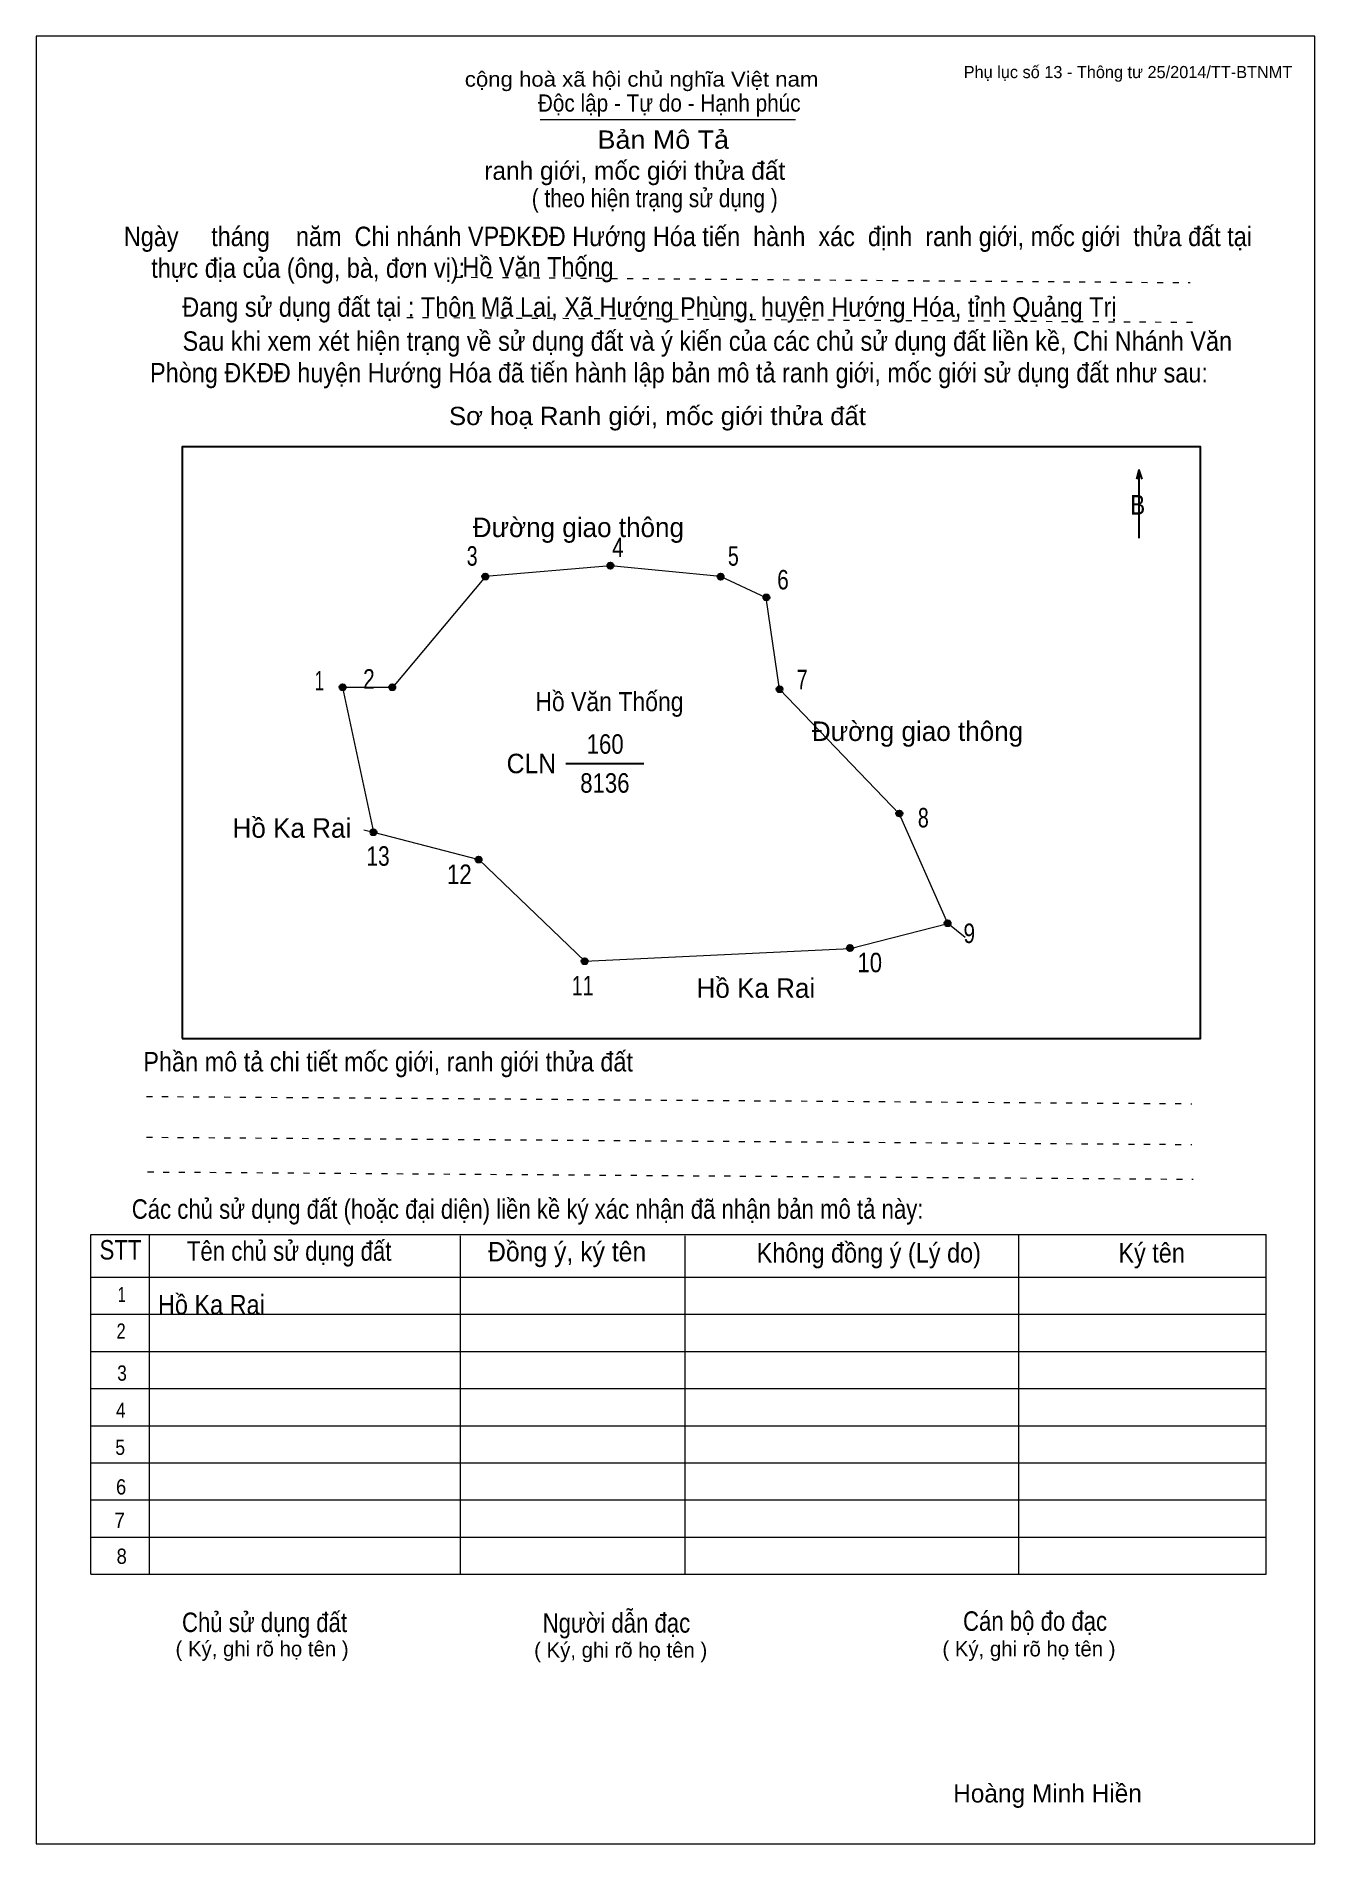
# Model space of a CAD drawing. Header units: centimetres. Extents: x 0 to 21, y 0 to 29.7.
import ezdxf
from ezdxf.enums import TextEntityAlignment as Align

# ---------------------------------------------------------------- set-up
doc = ezdxf.new("R2010")
doc.units = ezdxf.units.CM
doc.header["$LTSCALE"] = 0.13
doc.linetypes.add('DOTTED', pattern=[1.5, 0.3, -1.2])
for name, color, linetype, lineweight in [('1', 7, 'Continuous', 13), ('32', 7, 'Continuous', 25), ('33', 7, 'Continuous', 25), ('6', 7, 'Continuous', 13), ('62', 7, 'Continuous', 13)]:
    doc.layers.add(name, color=color, linetype=linetype, lineweight=lineweight)
for name, color, linetype in [('2', 7, 'Continuous'), ('34', 7, 'Continuous'), ('63', 7, 'Continuous')]:
    doc.layers.add(name, color=color, linetype=linetype)

msp = doc.modelspace()

# ---------------------------------------------------------------- hatches: boundary and pattern name
at = {"layer": '32'}
for points in [[(7.4249, 20.8203, 1), (7.3249, 20.8203, 1)], [(9.4814, 21.0004, 1), (9.3814, 21.0004, 1)], [(11.291, 20.8195, 1), (11.191, 20.8195, 1)], [(12.0426, 20.4782, 1), (11.9426, 20.4782, 1)], [(5.0815, 19.0027, 1), (4.9815, 19.0027, 1)], [(5.8977, 19.0027, 1), (5.7977, 19.0027, 1)], [(12.2583, 18.9692, 1), (12.1583, 18.9692, 1)], [(14.2262, 16.928, 1), (14.1262, 16.928, 1)], [(5.5898, 16.6201, 1), (5.4898, 16.6201, 1)], [(7.3159, 16.1706, 1), (7.2159, 16.1706, 1)], [(15.0185, 15.1249, 1), (14.9185, 15.1249, 1)], [(13.4158, 14.7182, 1), (13.3158, 14.7182, 1)], [(9.0588, 14.5004, 1), (8.9588, 14.5004, 1)]]:
    msp.add_hatch(color=256, dxfattribs=at).paths.add_polyline_path(points)

# ---------------------------------------------------------------- linework, layer by layer
at = {"layer": '1'}
msp.add_lwpolyline([(21, 0), (21, 29.7), (0, 29.7), (0, 0)], close=True, dxfattribs=at)
at = {"layer": '32'}
for centre in [(7.3749, 20.8203), (9.4314, 21.0004), (11.241, 20.8195), (11.9926, 20.4782), (5.0315, 19.0027), (5.8477, 19.0027), (12.2083, 18.9692), (14.1762, 16.928), (5.5398, 16.6201), (7.2659, 16.1706), (14.9685, 15.1249), (13.3658, 14.7182), (9.0088, 14.5004)]:
    msp.add_circle(centre, 0.05, dxfattribs=at)
at = {"layer": '33'}
msp.add_line((8.7, 17.75), (9.98, 17.75), dxfattribs=at)
at = {"layer": '6'}
for p, q in [((5.38, 16.66), (5.54, 16.62)), ((15.26, 14.89), (14.97, 15.12))]:
    msp.add_line(p, q, dxfattribs=at)
for points in [[(14.97, 15.12), (14.18, 16.92), (12.21, 18.97), (11.99, 20.47), (11.24, 20.82), (9.43, 21), (7.38, 20.82), (5.85, 19), (5.03, 19), (5.54, 16.62)], [(5.54, 16.62), (7.27, 16.17), (9.01, 14.5), (13.37, 14.71), (14.97, 15.12)]]:
    msp.add_lwpolyline(points, dxfattribs=at)
at = {"layer": '62'}
for p, q in [((8.28, 28.33), (12.47, 28.33)), ((0.9, 10.01), (20.2, 10.01)), ((0.9, 4.43), (0.9, 10.01)), ((1.86, 4.43), (1.86, 10.01)), ((6.97, 4.43), (6.97, 9.99)), ((10.66, 4.43), (10.66, 9.99)), ((16.14, 4.43), (16.14, 10.01)), ((20.2, 4.43), (20.2, 10.01)), ((0.9, 9.31), (20.2, 9.31)), ((0.9, 8.7), (20.2, 8.7)), ((0.9, 8.09), (20.2, 8.09)), ((0.9, 7.48), (20.2, 7.48)), ((0.9, 6.87), (20.2, 6.87)), ((0.9, 6.26), (20.2, 6.26)), ((0.9, 5.65), (20.2, 5.65)), ((0.9, 5.04), (20.2, 5.04)), ((0.9, 4.43), (20.2, 4.43))]:
    msp.add_line(p, q, dxfattribs=at)
at = {"layer": '62', "linetype": 'DOTTED'}
for p, q in [((6.89, 25.74), (18.95, 25.65)), ((6.09, 25.08), (19.04, 25)), ((1.81, 12.28), (18.98, 12.16)), ((1.81, 11.61), (18.98, 11.49)), ((1.83, 11.04), (19, 10.92))]:
    msp.add_line(p, q, dxfattribs=at)
at = {"layer": '62', "lineweight": 25}
for p, q in [((18.11, 22.58), (18.11, 21.45)), ((18.11, 22.57), (18.07, 22.42)), ((18.11, 22.57), (18.16, 22.42))]:
    msp.add_line(p, q, dxfattribs=at)
msp.add_lwpolyline([(2.4, 13.23), (19.12, 13.23), (19.12, 22.95), (2.4, 22.95)], close=True, dxfattribs=at)

# ---------------------------------------------------------------- texts
at = {"layer": '2', "width": 0.9}
msp.add_text('Hồ Văn Thống', height=0.3136, dxfattribs=at).set_placement((9.415, 18.61), align=Align.CENTER)
at = {"layer": '32'}
for s, width, p in [('4', 0.8, (9.555, 21.14)), ('3', 0.75, (7.16, 21)), ('5', 0.75, (11.45, 21)), ('6', 0.8, (12.265, 20.61)), ('1', 0.65, (4.65, 18.95)), ('2', 0.8, (5.465, 18.98)), ('7', 0.75, (12.58, 18.97)), ('8', 0.75, (14.57, 16.7)), ('13', 0.8, (5.615, 16.07)), ('12', 0.85, (6.95, 15.77)), ('9', 0.8, (15.325, 14.8)), ('10', 0.85, (13.69, 14.32)), ('11', 0.75, (8.975, 13.94))]:
    msp.add_text(s, height=0.32, dxfattribs=dict(at, width=width)).set_placement(p, align=Align.CENTER)
at = {"layer": '33'}
for s, p in [('Đường giao thông', (8.905, 21.47)), ('Đường giao thông', (14.475, 18.12)), ('Hồ Ka Rai', (4.2, 16.53)), ('Hồ Ka Rai', (11.82, 13.9))]:
    msp.add_text(s, height=0.32, dxfattribs=at).set_placement(p, align=Align.CENTER)
at = {"layer": '33', "width": 0.85}
for s, p in [('160', (9.345, 17.91)), ('8136', (9.34, 17.27))]:
    msp.add_text(s, height=0.32, dxfattribs=at).set_placement(p, align=Align.CENTER)
at = {"layer": '33', "width": 0.95}
msp.add_text('CLN', height=0.32, dxfattribs=at).set_placement((8.54, 17.59), align=Align.RIGHT)
at = {"layer": '34', "width": 0.9}
for s, p in [('Hồ Văn Thống', (7, 25.75)), ('Hồ Ka Rai', (2, 8.7))]:
    msp.add_text(s, height=0.32, dxfattribs=at).set_placement(p)
at = {"layer": '62'}
for s, height, width, p in [('cộng hoà xã hội chủ nghĩa Việt nam', 0.2474, 1.1, (7.04, 28.87)), ('Độc lập - Tự do - Hạnh phúc', 0.2828, 0.9, (8.24, 28.46)), ('Bản Mô Tả', 0.3, 1.1, (9.22, 27.85)), ('( theo hiện trạng sử dụng )', 0.3, 0.85, (8.14, 26.89)), ('Ngày     tháng    năm  Chi nhánh VPĐKĐĐ Hướng Hóa tiến  hành  xác  định  ranh giới, mốc giới  thửa đất tại ', 0.32, 0.9, (1.44, 26.25)), ('thực địa của (ông, bà, đơn vị): ', 0.32, 0.9, (1.89, 25.73)), ('Đang sử dụng đất tại : Thôn Mã Lai, Xã Hướng Phùng, huyện Hướng Hóa, tỉnh Quảng Trị', 0.32, 0.9, (2.4, 25.09)), ('     Sau khi xem xét hiện trạng về sử dụng đất và ý kiến của các chủ sử dụng đất liền kề, Chi Nhánh Văn ', 0.32, 0.9, (1.87, 24.53)), ('Phòng ĐKĐĐ huyện Hướng Hóa đã tiến hành lập bản mô tả ranh giới, mốc giới sử dụng đất như sau:', 0.32, 0.9, (1.87, 24.01)), ('Sơ hoạ Ranh giới, mốc giới thửa đất', 0.3, 1.05, (6.78, 23.31)), ('B', 0.32, 0.85, (17.97, 21.84)), ('Phần mô tả chi tiết mốc giới, ranh giới thửa đất ', 0.32, 0.9, (1.76, 12.69)), ('Các chủ sử dụng đất (hoặc đại diện) liền kề ký xác nhận đã nhận bản mô tả này:', 0.32, 0.85, (1.57, 10.27))]:
    msp.add_text(s, height=height, dxfattribs=dict(at, width=width)).set_placement(p)
msp.add_text('ranh giới, mốc giới thửa đất', height=0.3, dxfattribs=at).set_placement((7.36, 27.34))
for s, height, width, p in [('STT', 0.32, 0.85, (1.385, 9.6)), ('Tên chủ sử dụng đất', 0.32, 0.85, (4.155, 9.58)), ('Đồng ý, ký tên', 0.32, 0.95, (8.72, 9.57)), ('Không đồng ý (Lý do)', 0.32, 0.9, (13.675, 9.55)), ('Ký tên', 0.32, 0.9, (18.32, 9.55)), ('1', 0.25, 0.7, (1.405, 8.9)), ('2', 0.25, 0.8, (1.395, 8.3)), ('3', 0.25, 0.85, (1.41, 7.61)), ('4', 0.25, 0.85, (1.39, 7)), ('5', 0.25, 0.85, (1.38, 6.39)), ('6', 0.25, 0.9, (1.395, 5.74)), ('7', 0.25, 0.95, (1.37, 5.19)), ('8', 0.25, 0.9, (1.405, 4.6)), ('Người dẫn đạc', 0.32, 0.85, (9.53, 3.47)), ('Chủ sử dụng đất', 0.32, 0.85, (3.75, 3.48)), ('Cán bộ đo đạc', 0.32, 0.85, (16.405, 3.5))]:
    msp.add_text(s, height=height, dxfattribs=dict(at, width=width)).set_placement(p, align=Align.CENTER)
for p in [(3.71, 3.08), (9.6, 3.06), (16.305, 3.08)]:
    msp.add_text('( Ký, ghi rõ họ tên )', height=0.25, dxfattribs=at).set_placement(p, align=Align.CENTER)
at = {"layer": '63'}
msp.add_text('Phụ lục số 13 - Thông tư 25/2014/TT-BTNMT', height=0.2, dxfattribs=at).set_placement((20.63, 29.01), align=Align.RIGHT)
msp.add_text('Hoàng Minh Hiền', height=0.3, dxfattribs=at).set_placement((16.61, 0.68), align=Align.CENTER)

doc.saveas('drawing.dxf')
